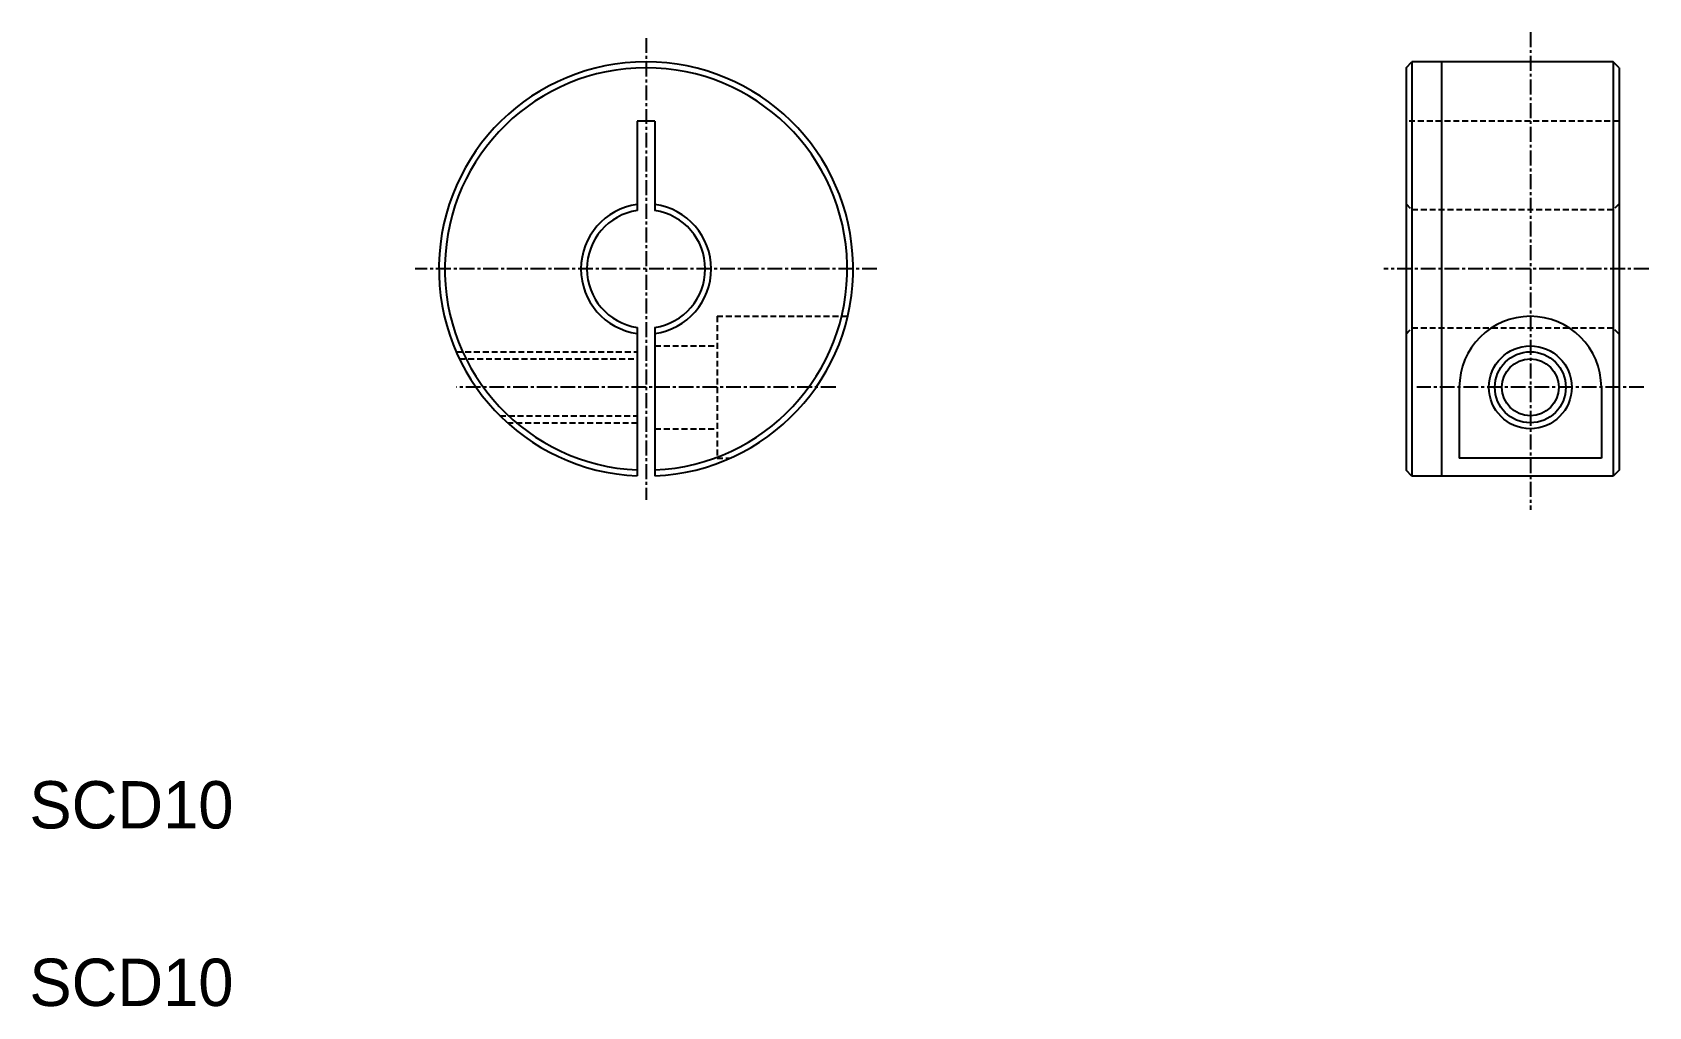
# Model space of a CAD drawing. Extents: x 54 to 190, y 72 to 154.
import ezdxf

# ---------------------------------------------------------------- set-up
doc = ezdxf.new("R2010")
doc.units = 0
doc.linetypes.add('CENTER', pattern=[2, 1.25, -0.25, 0.25, -0.25])
doc.linetypes.add('DASHED', pattern=[0.75, 0.5, -0.25])
doc.layers.get('0').update_dxf_attribs({"linetype": 'CONTINUOUS'})
doc.layers.add('CENTER', color=1, linetype='CENTER')

msp = doc.modelspace()

# ---------------------------------------------------------------- linework, layer by layer
at = {"color": 7, "linetype": 'CONTINUOUS'}
for p, q in [((169.8, 151.04), (170.3, 151.54)), ((169.8, 151.04), (169.8, 117.04)), ((187.3, 151.54), (170.3, 151.54)), ((170.3, 151.54), (170.3, 116.54)), ((172.8, 151.54), (172.8, 116.54)), ((187.3, 151.54), (187.3, 116.54)), ((187.8, 151.04), (187.3, 151.54)), ((187.8, 151.04), (187.8, 117.04)), ((104.84, 146.54), (104.84, 138.98)), ((106.34, 146.54), (104.84, 146.54)), ((106.34, 146.54), (106.34, 138.98)), ((104.84, 129.09), (104.84, 116.55)), ((106.34, 129.09), (106.34, 116.55)), ((174.3, 124.04), (174.3, 118.04)), ((186.3, 124.04), (186.3, 118.04)), ((186.3, 118.04), (174.3, 118.04)), ((170.3, 116.54), (169.8, 117.04)), ((187.3, 116.54), (170.3, 116.54)), ((187.8, 117.04), (187.3, 116.54))]:
    msp.add_line(p, q, dxfattribs=at)
at = {"color": 3, "linetype": 'DASHED'}
for p, q in [((187.8, 146.54), (169.8, 146.54)), ((169.8, 139.54), (170.3, 139.04)), ((187.8, 139.54), (187.3, 139.04)), ((187.3, 139.04), (170.3, 139.04)), ((170.3, 139.04), (170.3, 129.04)), ((187.3, 139.04), (187.3, 129.04)), ((111.59, 130.04), (122.62, 130.04)), ((111.59, 130.04), (111.59, 118.04)), ((169.8, 128.54), (170.3, 129.04)), ((187.3, 129.04), (170.3, 129.04)), ((187.8, 128.54), (187.3, 129.04)), ((89.55, 127.04), (104.84, 127.04)), ((106.34, 127.54), (111.59, 127.54)), ((89.82, 126.44), (104.84, 126.44)), ((93.24, 121.64), (104.84, 121.64)), ((93.87, 121.04), (104.84, 121.04)), ((106.34, 120.54), (111.59, 120.54)), ((111.59, 118.04), (112.67, 118.04))]:
    msp.add_line(p, q, dxfattribs=at)
at = {"color": 7, "linetype": 'CONTINUOUS'}
for radius in [3.5, 2.4]:
    msp.add_circle((180.3, 124.04), radius, dxfattribs=at)
at = {"color": 3, "linetype": 'CONTINUOUS'}
msp.add_circle((180.3, 124.04), 3, dxfattribs=at)
at = {"color": 7, "linetype": 'CONTINUOUS'}
for centre, radius, start, end in [((105.59, 134.04), 17.5, 272.4563, 267.5437), ((105.59, 134.04), 17, 272.5286, 267.4714), ((105.59, 134.04), 5.5, 97.8375, 262.1625), ((105.59, 134.04), 5.5, 277.8375, 82.1625), ((105.59, 134.04), 5, 98.6269, 261.3731), ((105.59, 134.04), 5, 278.6269, 81.3731), ((180.3, 124.04), 6, 0, 180)]:
    msp.add_arc(centre, radius, start, end, dxfattribs=at)
at = {"layer": 'CENTER', "color": 1, "linetype": 'CENTER'}
for p, q in [((105.59, 153.54), (105.59, 114.53)), ((180.3, 154.04), (180.3, 113.69)), ((125.09, 134.04), (86.08, 134.04)), ((190.3, 134.04), (167.92, 134.04)), ((121.61, 124.04), (89.57, 124.04)), ((189.9, 124.04), (170.7, 124.04))]:
    msp.add_line(p, q, dxfattribs=at)

# ---------------------------------------------------------------- texts
at = {"color": 7, "linetype": 'CONTINUOUS'}
for p in [(53.49, 86.76), (53.49, 71.76)]:
    msp.add_text('SCD10', height=4, dxfattribs=at).set_placement(p)

doc.saveas('drawing.dxf')
